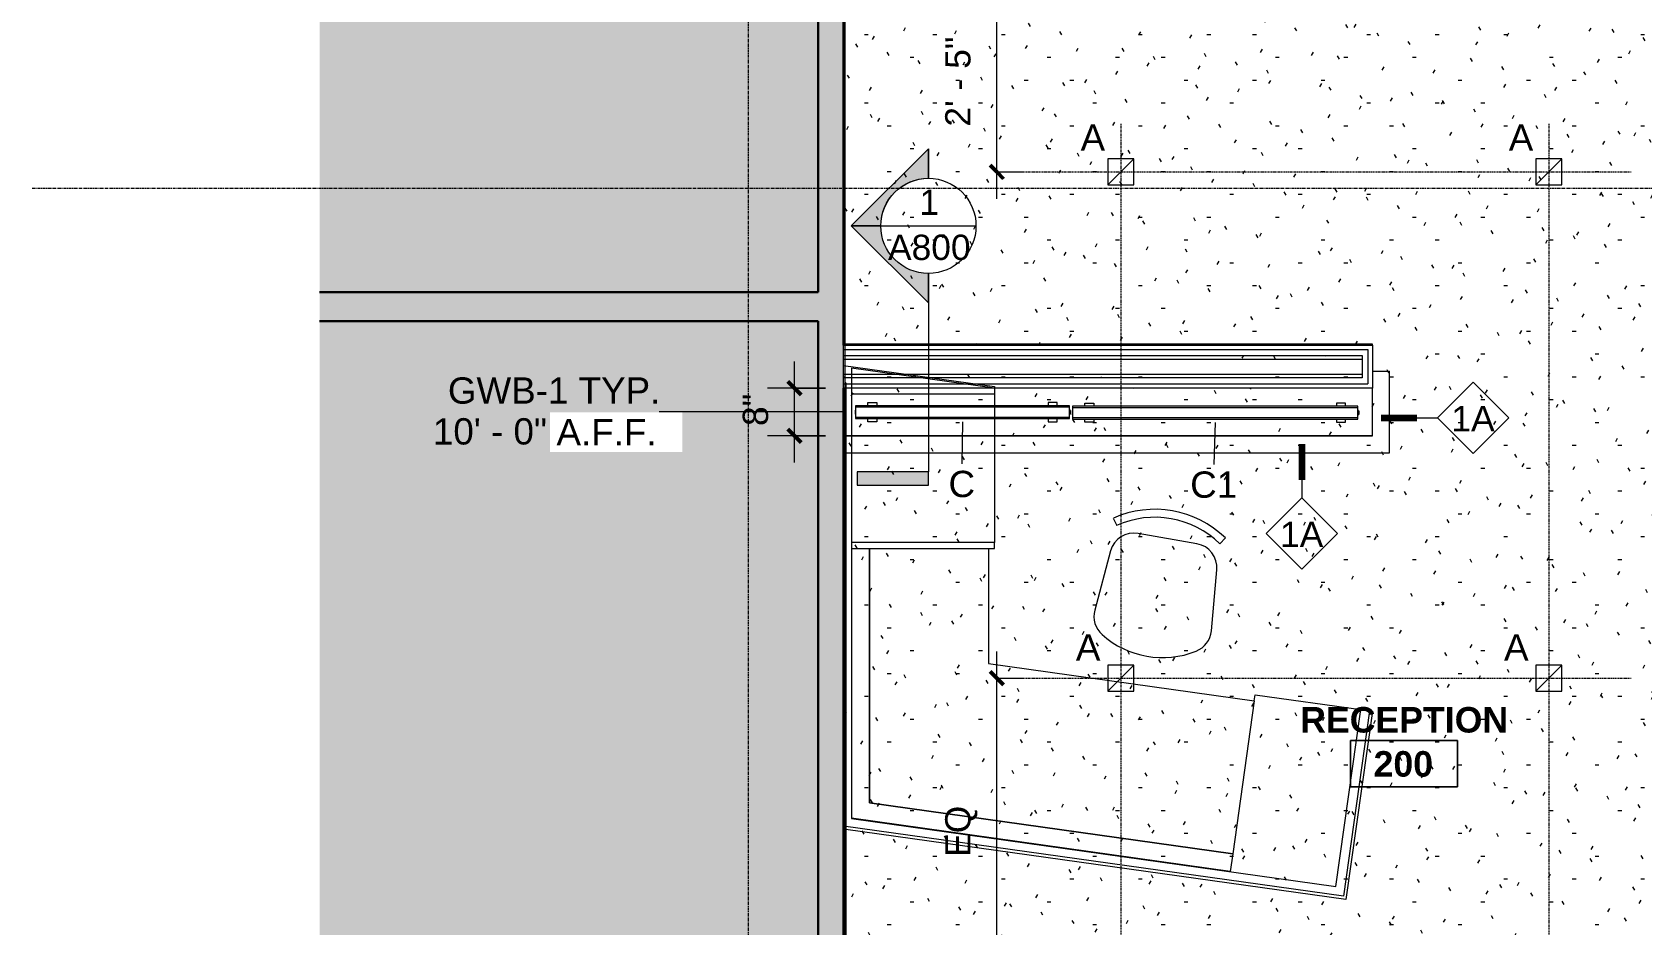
# Model space of a CAD drawing. Header units: inches. Extents: x -601 to 200, y 1022 to 1725.
# Drawn here: x -600.7 to -330.1, y 1340.1 to 1490.3 of the extents above; entities that cross this region are included whole.
import ezdxf

# ---------------------------------------------------------------- set-up
doc = ezdxf.new("R2010")
doc.units = ezdxf.units.IN
doc.header["$MEASUREMENT"] = 0
doc.linetypes.add('Center 1_4_', pattern=[0.53125, 0.25, -0.09375, 0.09375, -0.09375])
doc.linetypes.add('Grid Line 1_2_', pattern=[0.875, 0.5, -0.125, 0.125, -0.125])
for name, color, linetype, lineweight in [('A-ANNO-DIMS', 211, 'Continuous', 9), ('A-ANNO-DIMS-48', 211, 'Continuous', 9), ('A-AREA-IDEN', 2, 'Continuous', 9), ('A-CLNG', 13, 'Continuous', 18), ('A-CLNG-IDEN', 151, 'Continuous', 9), ('A-CLNG-PATT', 13, 'Continuous', 18), ('A-DETL', 90, 'Continuous', 9), ('A-DETL-GENF', 92, 'Continuous', 9), ('A-GENM', 13, 'Continuous', 9), ('A-WALL', 113, 'Continuous', 9), ('A-WALL-IDEN', 211, 'Continuous', 9), ('A-WALL-PATT', 111, 'Continuous', 18), ('E-LITE-EQPM', 33, 'Continuous', 9), ('E-LITE-EQPM-IDEN', 33, 'Continuous', 9), ('G-ANNO-SYMB', 111, 'Continuous', 9), ('I-FURN', 30, 'Continuous', 9), ('I-WALL', 2, 'Continuous', 18), ('Q-CASE', 31, 'Continuous', 9), ('S-GRID', 1, 'Continuous', 9)]:
    doc.layers.add(name, color=color, linetype=linetype, lineweight=lineweight)
doc.styles.add('Arial', font='arial.ttf', dxfattribs={"height": 4.425898})
doc.styles.add('Arial_1', font='arial.ttf', dxfattribs={"height": 0.092206})
doc.styles.add('Swis721 Lt BT', font='swissl.ttf', dxfattribs={"height": 4.257319})
doc.styles.add('Swis721 Lt BT_B', font='', dxfattribs={"height": 4.291988})
doc.styles.get('Swis721 Lt BT_B').set_extended_font_data('Swis721 Lt BT', bold=True)
doc.dimstyles.new('OTJ_-_3_32__Linear__1_2__Tolerance', dxfattribs={"dimscale": 12, "dimtxt": 4.5, "dimasz": 0.1875, "dimexe": 0.375, "dimexo": 0.25, "dimgap": 0.25, "dimtad": 1, "dimdec": 1, "dimrnd": 0.5, "dimzin": 3, "dimdsep": 46, "dimlunit": 4, "dimtxsty": 'Swis721 Lt BT', "dimblk1": 'OBLIQUE', "dimblk2": 'OBLIQUE', "dimsah": 1, "dimcen": 0.09, "dimdle": 0.375, "dimazin": 0, "dimtfac": 1, "dimtdec": 4, "dimtix": 1, "dimtmove": 0, "dimatfit": 3, "dimfxl": 1, "dimtvp": 1, "dimfrac": 2, "dimtolj": 1, "dimtzin": 0, "dimarcsym": 2})
pattern_1 = [(0, (0, 0), (15.36, 3.84), [0.634, -10.886, 0.634, -10.886, -61.44]), (0, (0, 0), (15.36, 3.84), [-23.04, 0.634, -22.406, 0.634, -10.886, -26.88]), (0, (0, 0), (15.36, 3.84), [-57.6, 0.634, -7.046, 0.634, -18.566]), (120, (5.76, 1.92), (-11.005538, 11.38215), [0.634, -10.886, 0.634, -10.886, -61.44]), (120, (5.76, 1.92), (-11.005538, 11.38215), [-23.04, 0.634, -22.406, 0.634, -10.886, -26.88]), (120, (5.76, 1.92), (-11.005538, 11.38215), [-57.6, 0.634, -7.046, 0.634, -18.566]), (240, (7.68, 9.6), (-4.354462, -15.22215), [0.634, -10.886, 0.634, -10.886, -61.44]), (240, (7.68, 9.6), (-4.354462, -15.22215), [-23.04, 0.634, -22.406, 0.634, -10.886, -26.88]), (240, (7.68, 9.6), (-4.354462, -15.22215), [-57.6, 0.634, -7.046, 0.634, -18.566])]

# ---------------------------------------------------------------- blocks, each defined once
blk = doc.blocks.new('F-Chairs - Side 01-3064985-REFLECTED CEILING PLAN 1')
at = {"layer": 'I-FURN'}
for p, q in [((-9.57, -3.52), (-8.8, -4.64)), ((5.02, -5.32), (-5.02, -5.32)), ((8.8, -4.64), (9.57, -3.52)), ((-9.07, -9.03), (-9.96, -19.32)), ((9.96, -19.32), (9.07, -9.03))]:
    blk.add_line(p, q, dxfattribs=at)
for centre, radius, start, end in [((0, -17.51), 16.94, 55.6197, 124.3803), ((0, -17.51), 15.59, 55.6197, 124.3803), ((-5.02, -9.38), 4.06, 90, 175.0303), ((5.02, -9.38), 4.06, 4.9697, 90), ((-5.91, -19.67), 4.06, 175.0303, 238.407), ((5.91, -19.67), 4.06, 301.593, 4.9697), ((0, -10.06), 15.35, 238.407, 301.593)]:
    blk.add_arc(centre, radius, start, end, dxfattribs=at)
blk = doc.blocks.new('Reception Desk - Reception Desk-4692453-REFLECTED CEILING PLAN 1')
at = {"layer": 'Q-CASE'}
for p, q in [((3285.52, 707.13), (3289.97, 738.81)), ((3286.01, 707.06), (3290.4, 738.25)), ((3291.68, 736.61), (3287.5, 706.85)), ((3289.97, 738.81), (3374.1, 726.99)), ((3290.4, 738.25), (3374.47, 726.43)), ((3373.1, 725.17), (3291.68, 736.61)), ((3309.02, 731.1), (3309.43, 734.07)), ((3309.44, 734.12), (3309.43, 734.07)), ((3309.43, 734.07), (3373.1, 725.12)), ((3305.4, 705.35), (3309.02, 731.1)), ((3370.1, 722.51), (3309.02, 731.1)), ((3309.02, 731.1), (3370.1, 722.51)), ((3374.22, 726.97), (3374.47, 726.94)), ((3373.1, 649.38), (3373.1, 725.17)), ((3370.1, 679.72), (3370.1, 722.51)), ((3370.1, 722.51), (3370.1, 679.72)), ((3286.01, 707.06), (3285.52, 707.13)), ((3287.5, 706.85), (3286.01, 707.06)), ((3305.26, 704.35), (3287.5, 706.85)), ((3305.4, 705.35), (3305.26, 704.35)), ((3350.1, 699.07), (3305.4, 705.35)), ((3350.1, 679.72), (3350.1, 699.07)), ((3349.1, 679.72), (3349.1, 678.72)), ((3373.1, 679.72), (3349.1, 679.72)), ((3373.1, 678.72), (3373.1, 679.72)), ((3349.1, 653.76), (3349.1, 678.72)), ((3349.1, 678.72), (3373.1, 678.72)), ((3349.1, 652.76), (3349.1, 653.76)), ((3349.1, 653.76), (3373.1, 653.76)), ((3349.1, 652.5), (3349.1, 652.76)), ((3349.1, 652.76), (3373.1, 649.38)), ((3374.47, 648.94), (3349.1, 652.5))]:
    blk.add_line(p, q, dxfattribs=at)
blk = doc.blocks.new('L-Square Downlight-Recessed - 4_-2957203-REFLECTED CEILING PLAN 1')
at = {"layer": 'E-LITE-EQPM'}
for p, q in [((-2.1875, -2.1875), (-2.1875, 2.1875)), ((-2.1875, 2.1875), (2.1875, 2.1875)), ((-2.1875, 2.1875), (2.1875, -2.1875)), ((2.1875, 2.1875), (2.1875, -2.1875)), ((2.1875, -2.1875), (-2.1875, -2.1875))]:
    blk.add_line(p, q, dxfattribs=at)
blk = doc.blocks.new('Lighting_Fixture-Lumenpulse-Lumencove-2-0-RGB - Refer to Catalog 2-4671906-REFLECTED CEILING PLAN 1')
at = {"layer": 'A-GENM'}
for p, q in [((-20.605, 1.625), (-22.105, 1.625)), ((-22.105, 1.625), (-22.105, 1.078)), ((-20.605, 1.078), (-20.605, 1.625)), ((20.23, 1.078), (20.23, 1.625)), ((20.23, 1.625), (21.73, 1.625)), ((21.73, 1.625), (21.73, 1.078)), ((-22.105, -1.078), (-22.105, -1.625)), ((-22.105, -1.625), (-20.605, -1.625)), ((-20.605, -1.625), (-20.605, -1.078)), ((20.23, -1.625), (20.23, -1.078)), ((21.73, -1.625), (20.23, -1.625)), ((21.73, -1.078), (21.73, -1.625))]:
    blk.add_line(p, q, dxfattribs=at)
at = {"layer": 'E-LITE-EQPM'}
for p, q in [((-24.25, -0.35), (-24.25, 0.35)), ((-24.25, 0.35), (-24.1875, 0.35)), ((-24.1875, -1.078), (-24.1875, 1.078)), ((-24.1875, 1.078), (23.8125, 1.078)), ((-24.1875, -0.828), (-24.1875, 0.828)), ((-24.1875, 0.828), (23.8125, 0.828)), ((-24.1875, 0.35), (-24.1875, -0.35)), ((23.8125, 1.078), (23.8125, -1.078)), ((23.8125, 0.828), (23.8125, -0.828)), ((23.8125, -0.35), (23.8125, 0.35)), ((23.8125, 0.35), (23.9375, 0.35)), ((23.9375, 0.35), (23.9375, 0.271875)), ((23.9375, 0.271875), (24, 0.271875)), ((24, 0.271875), (24, -0.271875)), ((-24.1875, -0.35), (-24.25, -0.35)), ((23.8125, -0.828), (-24.1875, -0.828)), ((23.8125, -1.078), (-24.1875, -1.078)), ((23.9375, -0.35), (23.8125, -0.35)), ((24, -0.271875), (23.9375, -0.271875)), ((23.9375, -0.271875), (23.9375, -0.35))]:
    blk.add_line(p, q, dxfattribs=at)
blk = doc.blocks.new('Lighting_Fixture-Lumenpulse-Lumencove-2-0-RGB - Refer to Catalog-V6-REFLECTED CEILING PLAN 1')
at = {"layer": 'A-GENM'}
for p, q in [((-20.605, 1.625), (-22.105, 1.625)), ((-22.105, 1.625), (-22.105, 1.078)), ((-20.605, 1.078), (-20.605, 1.625)), ((8.23, 1.078), (8.23, 1.625)), ((8.23, 1.625), (9.73, 1.625)), ((9.73, 1.625), (9.73, 1.078)), ((-22.105, -1.078), (-22.105, -1.625)), ((-22.105, -1.625), (-20.605, -1.625)), ((-20.605, -1.625), (-20.605, -1.078)), ((8.23, -1.625), (8.23, -1.078)), ((9.73, -1.625), (8.23, -1.625)), ((9.73, -1.078), (9.73, -1.625))]:
    blk.add_line(p, q, dxfattribs=at)
at = {"layer": 'E-LITE-EQPM'}
for p, q in [((-24.25, -0.35), (-24.25, 0.35)), ((-24.25, 0.35), (-24.1875, 0.35)), ((-24.1875, -1.078), (-24.1875, 1.078)), ((-24.1875, 1.078), (11.8125, 1.078)), ((-24.1875, -0.828), (-24.1875, 0.828)), ((-24.1875, 0.828), (11.8125, 0.828)), ((-24.1875, 0.35), (-24.1875, -0.35)), ((11.8125, 1.078), (11.8125, -1.078)), ((11.8125, 0.828), (11.8125, -0.828)), ((11.8125, -0.35), (11.8125, 0.35)), ((11.8125, 0.35), (11.9375, 0.35)), ((11.9375, 0.35), (11.9375, 0.271875)), ((11.9375, 0.271875), (12, 0.271875)), ((12, 0.271875), (12, -0.271875)), ((-24.1875, -0.35), (-24.25, -0.35)), ((11.8125, -0.828), (-24.1875, -0.828)), ((11.8125, -1.078), (-24.1875, -1.078)), ((11.9375, -0.35), (11.8125, -0.35)), ((12, -0.271875), (11.9375, -0.271875)), ((11.9375, -0.271875), (11.9375, -0.35))]:
    blk.add_line(p, q, dxfattribs=at)
blk = doc.blocks.new('DIMBLOCK1-REFLECTED CEILING PLAN 1')
at = {"layer": 'A-ANNO-DIMS-48'}
for p, q in [((-438.53, 1462.29), (-438.53, 1500.35)), ((-437.12, 1495.85), (-443.03, 1495.85)), ((-438.53, 1495.85), (-437.12, 1495.85)), ((-438.87, 1466.79), (-434.03, 1466.79)), ((-438.53, 1466.79), (-438.87, 1466.79))]:
    blk.add_line(p, q, dxfattribs=at)
at = {"layer": 'A-ANNO-DIMS-48', "lineweight": 50}
for p, q in [((-438.53, 1495.85), (-439.65, 1496.97)), ((-438.53, 1495.85), (-437.4, 1494.72)), ((-438.53, 1466.79), (-439.65, 1467.91)), ((-438.53, 1466.79), (-437.4, 1465.66))]:
    blk.add_line(p, q, dxfattribs=at)
at = {"layer": 'A-ANNO-DIMS-48', "color": 0, "insert": (-447.21, 1474.42), "char_height": 4.257, "width": 16.5429, "attachment_point": 1, "rotation": 90, "line_spacing_factor": 1.00667, "style": 'Swis721 Lt BT'}
blk.add_mtext('2\' - 5"', dxfattribs=at)
blk = doc.blocks.new('_Oblique')
at = {"color": 0, "linetype": 'ByBlock', "lineweight": -2}
blk.add_line((-0.5, -0.5), (0.5, 0.5), dxfattribs=at)
blk = doc.blocks.new('DIMBLOCK3-REFLECTED CEILING PLAN 1')
at = {"layer": 'A-ANNO-DIMS-48'}
for p, q in [((-438.53, 1329.6), (-438.53, 1386.1)), ((-438.87, 1381.6), (-434.03, 1381.6)), ((-438.53, 1381.6), (-438.87, 1381.6)), ((-438.87, 1329.6), (-434.03, 1329.6)), ((-438.53, 1329.6), (-438.87, 1329.6))]:
    blk.add_line(p, q, dxfattribs=at)
at = {"layer": 'A-ANNO-DIMS-48', "lineweight": 50}
for p, q in [((-438.53, 1381.6), (-439.65, 1382.72)), ((-438.53, 1381.6), (-437.4, 1380.47)), ((-438.53, 1329.6), (-439.65, 1330.72)), ((-438.53, 1329.6), (-437.4, 1328.47))]:
    blk.add_line(p, q, dxfattribs=at)
at = {"layer": 'A-ANNO-DIMS-48', "color": 0, "insert": (-447.21, 1351.56), "char_height": 4.257, "width": 9.6857, "attachment_point": 1, "rotation": 90, "line_spacing_factor": 1.00667, "style": 'Swis721 Lt BT'}
blk.add_mtext('EQ', dxfattribs=at)
blk = doc.blocks.new('DIMBLOCK5-REFLECTED CEILING PLAN 1')
at = {"layer": 'A-ANNO-DIMS-48'}
for p, q in [((-472.57, 1417.91), (-472.57, 1434.91)), ((-467.31, 1430.41), (-477.07, 1430.41)), ((-472.57, 1430.41), (-467.31, 1430.41)), ((-467.31, 1422.41), (-477.07, 1422.41)), ((-472.57, 1422.41), (-467.31, 1422.41))]:
    blk.add_line(p, q, dxfattribs=at)
at = {"layer": 'A-ANNO-DIMS-48', "lineweight": 50}
for p, q in [((-472.57, 1430.41), (-473.69, 1431.54)), ((-472.57, 1430.41), (-471.44, 1429.29)), ((-472.57, 1422.41), (-473.69, 1423.54)), ((-472.57, 1422.41), (-471.44, 1421.29))]:
    blk.add_line(p, q, dxfattribs=at)
at = {"layer": 'A-ANNO-DIMS-48', "color": 0, "insert": (-481.25, 1424.05), "char_height": 4.257, "width": 5.6571, "attachment_point": 1, "rotation": 90, "line_spacing_factor": 1.00667, "style": 'Swis721 Lt BT'}
blk.add_mtext('8"', dxfattribs=at)
blk = doc.blocks.new('Wall Tag - 1_4_-62626-REFLECTED CEILING PLAN 1')
at = {"layer": 'A-WALL-IDEN'}
for p, q in [((-0.125, 0), (0, 0.125)), ((0, 0.125), (0.125, 0)), ((-0.125, 0), (0, -0.125)), ((0, -0.125), (0.125, 0))]:
    blk.add_line(p, q, dxfattribs=at)
blk = doc.blocks.new('Ceiling Tag w Height - Ceiling Tag w Height-1373268-REFLECTED CEILING PLAN 1')
at = {"layer": 'A-CLNG-IDEN', "insert": (0.0088, -0.0963), "char_height": 0.09221, "width": 0.417375, "attachment_point": 1, "line_spacing_factor": 0.938532, "style": 'Arial_1', "bg_fill": 3, "box_fill_scale": 1.25, "bg_fill_color": 0, "bg_fill_transparency": 0}
blk.add_mtext('A.F.F.', dxfattribs=at)
blk = doc.blocks.new('OTJ_ Room Tag - Room Name _ Number-360227-REFLECTED CEILING PLAN 1')
at = {"layer": 'A-AREA-IDEN'}
for p, q in [((-0.1881, -0.1636), (-0.1881, -0.0018)), ((-0.1881, -0.0018), (0.1869, -0.0018)), ((0.1869, -0.0018), (-0.1881, -0.0018)), ((-0.1881, -0.0018), (-0.1881, -0.1636)), ((0.1869, -0.0018), (0.1869, -0.1636)), ((0.1869, -0.1636), (0.1869, -0.0018)), ((0.1869, -0.1636), (-0.1881, -0.1636)), ((-0.1881, -0.1636), (0.1869, -0.1636))]:
    blk.add_line(p, q, dxfattribs=at)
blk = doc.blocks.new('Section - 3_32_ x 3_8_-334918-REFLECTED CEILING PLAN 1')
at = {"layer": 'G-ANNO-SYMB'}
blk.add_hatch(color=256, dxfattribs=at).paths.add_polyline_path([(0, 0.2495), (0, 0), (-0.0469, 0), (-0.0469, 0.2495)], flags=0)
for p, q in [((0, 0.2495), (-0.0469, 0.2495)), ((-0.0469, 0.2495), (-0.0469, 0)), ((0, 0), (0, 0.2495)), ((-0.0469, 0), (0, 0))]:
    blk.add_line(p, q, dxfattribs=at)
blk = doc.blocks.new('Section - Section Head - Filled-1367765-REFLECTED CEILING PLAN 1')
at = {"layer": 'G-ANNO-SYMB'}
h = blk.add_hatch(color=256, dxfattribs=at)
edge = h.paths.add_edge_path(flags=0)
edge.add_line((-0.5202, 0), (-0.25, 0.2702))
edge.add_line((-0.25, 0.2702), (-0.25, 0.1667))
edge.add_arc((-0.25, 0), 0.1667, 90, 180)
edge.add_line((-0.4167, 0), (-0.5202, 0))
h = blk.add_hatch(color=256, dxfattribs=at)
edge = h.paths.add_edge_path(flags=0)
edge.add_line((0.0202, 0), (-0.0833, 0))
edge.add_arc((-0.25, 0), 0.1667, 0, 90)
edge.add_line((-0.25, 0.1667), (-0.25, 0.2702))
edge.add_line((-0.25, 0.2702), (0.0202, 0))
for p, q in [((-0.25, 0.2702), (-0.5202, 0)), ((-0.25, 0.2702), (-0.5202, 0)), ((-0.25, 0.2702), (0.0202, 0)), ((-0.25, 0.1667), (-0.25, 0.2702)), ((0.0202, 0), (-0.25, 0.2702)), ((-0.25, 0.2702), (-0.25, 0.1667)), ((-0.5202, 0), (-0.4167, 0)), ((-0.0833, 0), (0.0202, 0)), ((-0.5202, 0), (-0.4167, 0)), ((-0.4167, 0), (-0.5202, 0)), ((0.0202, 0), (-0.0833, 0)), ((-0.0833, 0), (0.0202, 0))]:
    blk.add_line(p, q, dxfattribs=at)
for start, end in [(0, 180), (360, 180), (90, 180), (0, 90), (180, 360)]:
    blk.add_arc((-0.25, 0), 0.1667, start, end, dxfattribs=at)

msp = doc.modelspace()

# ---------------------------------------------------------------- hatches: boundary and pattern name
at = {"layer": 'A-CLNG-PATT'}
h = msp.add_hatch(dxfattribs=at)
h.set_pattern_fill('FP_1', color=256, style=0, pattern_type=2)
h.set_pattern_definition(pattern_1)
h.paths.add_polyline_path([(-379.39, 1216.1), (-302.16, 1216.1), (-302.16, 1495.85), (-464.06, 1495.85), (-464.06, 1437.66), (-375.36, 1437.66), (-375.36, 1422.42), (-464.06, 1422.42), (-464.06, 1326.04), (-463.56, 1326.04), (-463.56, 1290.91), (-427.56, 1290.91), (-427.56, 1289.16), (-463.56, 1289.16), (-463.56, 1288.29), (-464.06, 1288.29), (-464.06, 1216.1)], flags=0)
h.paths.add_polyline_path([(-488.06, 1285.29), (-467.19, 1285.29), (-467.19, 1288.29), (-467.94, 1288.29), (-467.94, 1326.04), (-467.19, 1326.04), (-467.19, 1330.29), (-488.06, 1330.29), (-488.06, 1298.04)], flags=0)
h = msp.add_hatch(dxfattribs=at)
h.set_pattern_fill('FP_1', color=256, style=0, pattern_type=2)
h.set_pattern_definition(pattern_1)
h.paths.add_polyline_path([(-464.06, 1422.42), (-375.36, 1422.42), (-375.36, 1430.41), (-464.06, 1430.41), (-464.06, 1425.56)], flags=0)
h.paths.add_polyline_path([(-423.73, 1424.66), (-423.73, 1425.21), (-425.81, 1425.21), (-425.81, 1425.94), (-425.87, 1425.94), (-425.87, 1426.64), (-425.81, 1426.64), (-425.81, 1427.36), (-423.73, 1427.36), (-423.73, 1427.91), (-422.23, 1427.91), (-422.23, 1427.36), (-381.39, 1427.36), (-381.39, 1427.91), (-379.89, 1427.91), (-379.89, 1427.36), (-377.81, 1427.36), (-377.81, 1426.64), (-377.69, 1426.64), (-377.69, 1426.56), (-377.62, 1426.56), (-377.62, 1426.01), (-377.69, 1426.01), (-377.69, 1425.94), (-377.81, 1425.94), (-377.81, 1425.21), (-379.89, 1425.21), (-379.89, 1424.66), (-381.39, 1424.66), (-381.39, 1425.21), (-422.23, 1425.21), (-422.23, 1424.66), (-422.64, 1424.66)], flags=0)
h.paths.add_polyline_path([(-428.39, 1424.77), (-429.89, 1424.77), (-429.89, 1425.31), (-458.73, 1425.31), (-458.73, 1424.77), (-460.23, 1424.77), (-460.23, 1425.31), (-462.31, 1425.31), (-462.31, 1426.04), (-462.37, 1426.04), (-462.37, 1426.74), (-462.31, 1426.74), (-462.31, 1427.47), (-460.23, 1427.47), (-460.23, 1428.02), (-458.73, 1428.02), (-458.73, 1427.47), (-429.89, 1427.47), (-429.89, 1428.02), (-428.39, 1428.02), (-428.39, 1427.47), (-426.31, 1427.47), (-426.31, 1426.74), (-426.19, 1426.74), (-426.19, 1426.66), (-426.12, 1426.66), (-426.12, 1426.12), (-426.19, 1426.12), (-426.19, 1426.04), (-426.31, 1426.04), (-426.31, 1425.31), (-428.39, 1425.31)], flags=0)
at = {"layer": 'A-DETL-GENF', "transparency": 33554534}
h = msp.add_hatch(color=8, dxfattribs=at)
h.paths.add_polyline_path([(69.94, 1070.65), (69.94, 1100.16), (9.94, 1100.16), (9.94, 1070.65), (53.13, 1070.65)], flags=0)
h.paths.add_polyline_path([(-468.56, 1070.65), (-447.44, 1070.65), (-447.44, 1100.16), (-552.4, 1100.16), (-552.4, 1070.65), (-487.42, 1070.65)], flags=0)
h.paths.add_polyline_path([(-206.38, 1070.65), (5.06, 1070.65), (5.06, 1100.16), (-228.06, 1100.16), (-228.06, 1070.65)], flags=0)
h.paths.add_polyline_path([(-382.56, 1070.65), (-382.56, 1105.04), (-442.56, 1105.04), (-442.56, 1070.65)], flags=0)
h.paths.add_polyline_path([(87.2, 1070.65), (139.64, 1070.65), (139.64, 1100.16), (74.81, 1100.16), (74.81, 1070.65)], flags=0)
h.paths.add_polyline_path([(-296.78, 1070.65), (-233.31, 1070.65), (-233.31, 1099.79), (-377.31, 1099.79), (-377.31, 1070.65), (-302.16, 1070.65)], flags=0)
h.paths.add_polyline_path([(-468.56, 1105.04), (-465.56, 1105.04), (-465.56, 1184.04), (-552.4, 1184.04), (-552.4, 1105.04), (-492.31, 1105.04)], flags=0)
h.paths.add_polyline_path([(53.13, 1105.04), (139.64, 1105.04), (139.64, 1184.04), (129.81, 1184.04), (129.81, 1197.04), (80.81, 1197.04), (80.81, 1184.04), (9.69, 1184.04), (9.69, 1105.04), (39.69, 1105.04)], flags=0)
h.paths.add_polyline_path([(-552.4, 1188.29), (-468.56, 1188.29), (-468.56, 1247.04), (-499.31, 1247.04), (-499.31, 1273.79), (-517.56, 1273.79), (-517.56, 1303.29), (-492.31, 1303.29), (-492.31, 1329.66), (-552.4, 1329.66), (-552.4, 1216.1)], flags=0)
h.paths.add_polyline_path([(134.69, 1188.91), (139.64, 1188.91), (139.64, 1255.04), (134.69, 1255.04), (134.69, 1197.04)], flags=0)
h.paths.add_polyline_path([(75.94, 1188.91), (75.94, 1211.04), (129.81, 1211.04), (129.81, 1255.04), (9.69, 1255.04), (9.69, 1188.91), (74.81, 1188.91)], flags=0)
h.paths.add_polyline_path([(-469.15, 1251.29), (-468.56, 1251.29), (-468.56, 1281.04), (-488.06, 1281.04), (-488.06, 1273.79), (-495.06, 1273.79), (-495.06, 1251.29), (-474.06, 1251.29)], flags=0)
h.paths.add_polyline_path([(41.19, 1259.91), (139.64, 1259.91), (139.64, 1668.29), (39.69, 1668.29), (39.69, 1259.91)], flags=0)
h.paths.add_polyline_path([(-474.06, 1259.99), (-474.87, 1259.99), (-474.87, 1265.78), (-485.75, 1265.78), (-485.75, 1259.99), (-486.56, 1259.99), (-486.56, 1272.09), (-485.75, 1272.09), (-485.75, 1266.29), (-474.87, 1266.29), (-474.87, 1272.09), (-474.06, 1272.09), (-474.06, 1260.74)], flags=0)
h.paths.add_polyline_path([(-468.56, 1334.54), (-468.56, 1441.66), (-552.4, 1441.66), (-552.4, 1334.54), (-488.06, 1334.54)], flags=0)
h.paths.add_polyline_path([(-492.31, 1446.54), (-468.56, 1446.54), (-468.56, 1554.66), (-552.4, 1554.66), (-552.4, 1446.54)], flags=0)
h.paths.add_polyline_path([(-476.37, 1559.54), (-468.56, 1559.54), (-468.56, 1651.04), (-492.31, 1651.04), (-492.31, 1668.29), (-496.31, 1668.29), (-496.31, 1670.29), (-552.4, 1670.29), (-552.4, 1559.54), (-488.06, 1559.54)], flags=0)
h.paths.add_polyline_path([(-468.56, 1655.29), (-468.56, 1668.29), (-488.06, 1668.29), (-488.06, 1655.29), (-469.62, 1655.29)], flags=0)
h.paths.add_polyline_path([(-475.66, 1656.99), (-475.89, 1656.99), (-475.89, 1661.83), (-484.73, 1661.83), (-484.73, 1656.99), (-485.41, 1656.99), (-485.41, 1667.09), (-484.73, 1667.09), (-484.73, 1662.25), (-475.89, 1662.25), (-475.89, 1667.09), (-475.21, 1667.09), (-475.21, 1656.99)], flags=0)
at = {"layer": 'A-WALL-PATT', "lineweight": 9}
for points in [[(-464.31, 1334.54), (-464.31, 1679.79), (-468.56, 1679.79), (-468.56, 1334.54), (-464.34, 1334.54)], [(-468.56, 1441.66), (-468.56, 1446.54), (-552.4, 1446.54), (-552.4, 1441.66)]]:
    msp.add_hatch(color=7, dxfattribs=at).paths.add_polyline_path(points, flags=0)
h = msp.add_hatch(dxfattribs=at)
h.set_pattern_fill('FP_1', color=256, style=0, pattern_type=2)
h.set_pattern_definition(pattern_1)
h.paths.add_polyline_path([(-379.39, 1435.29), (-377.11, 1435.29), (-377.11, 1435.91), (-464.31, 1435.91), (-464.31, 1435.29), (-381.98, 1435.29)], flags=0)
h = msp.add_hatch(dxfattribs=at)
h.set_pattern_fill('FP_1', color=256, style=0, pattern_type=2)
h.set_pattern_definition(pattern_1)
h.paths.add_polyline_path([(-377.11, 1432.16), (-377.11, 1432.79), (-464.31, 1432.79), (-464.31, 1432.16), (-377.73, 1432.16)], flags=0)

# ---------------------------------------------------------------- linework, layer by layer
at = {"layer": 'A-CLNG'}
for p, q in [((-375.36, 1422.42), (-375.36, 1430.41)), ((-464.06, 1422.42), (-375.36, 1422.42))]:
    msp.add_line(p, q, dxfattribs=at)
at = {"layer": 'A-CLNG-IDEN'}
msp.add_line((-464.31, 1426.41), (-495.31, 1426.41), dxfattribs=at)
at = {"layer": 'A-DETL', "linetype": 'Center 1_4_', "lineweight": 18}
for p, q in [((-417.69, 1474.91), (-417.69, 1259.91)), ((-345.69, 1474.91), (-345.69, 1259.91)), ((-435.87, 1466.79), (-331.87, 1466.79)), ((-435.87, 1381.6), (-331.87, 1381.6))]:
    msp.add_line(p, q, dxfattribs=at)
at = {"layer": 'A-WALL', "color": 55, "lineweight": 30}
for p, q in [((-552.4, 1446.54), (-468.56, 1446.54)), ((-468.56, 1441.66), (-552.4, 1441.66))]:
    msp.add_line(p, q, dxfattribs=at)
at = {"layer": 'A-WALL'}
for p, q in [((-375.36, 1437.79), (-464.31, 1437.79)), ((-375.36, 1437.66), (-375.36, 1437.79)), ((-463.94, 1431.29), (-464.06, 1431.29)), ((-463.94, 1431.29), (-463.94, 1188.29))]:
    msp.add_line(p, q, dxfattribs=at)
at = {"layer": 'A-WALL', "lineweight": 18}
for p, q in [((-464.31, 1430.41), (-464.31, 1437.66)), ((-464.31, 1436.91), (-376.11, 1436.91)), ((-464.31, 1435.91), (-377.11, 1435.91)), ((-464.31, 1435.29), (-377.11, 1435.29)), ((-376.11, 1436.91), (-376.11, 1431.16)), ((-464.31, 1432.79), (-377.11, 1432.79)), ((-464.31, 1431.16), (-376.11, 1431.16))]:
    msp.add_line(p, q, dxfattribs=at)
at = {"layer": 'A-WALL-IDEN', "lineweight": 90}
for p, q in [((-373.92, 1425.43), (-367.92, 1425.43)), ((-387.25, 1420.97), (-387.25, 1414.97))]:
    msp.add_line(p, q, dxfattribs=at)
at = {"layer": 'A-WALL-IDEN'}
for p, q in [((-373.92, 1425.43), (-364.43, 1425.43)), ((-387.25, 1420.97), (-387.25, 1411.95))]:
    msp.add_line(p, q, dxfattribs=at)
at = {"layer": 'E-LITE-EQPM-IDEN'}
for p, q in [((-444.31, 1424.77), (-444.42, 1417.69)), ((-401.81, 1424.66), (-402.06, 1417.58))]:
    msp.add_line(p, q, dxfattribs=at)
at = {"layer": 'G-ANNO-SYMB'}
for p, q in [((-458.03, 1457.72), (-442.03, 1457.72)), ((-450.03, 1445.72), (-450.03, 1416.34))]:
    msp.add_line(p, q, dxfattribs=at)
at = {"layer": 'I-WALL', "color": 55, "lineweight": 30}
for p, q in [((-468.56, 1446.54), (-468.56, 1554.66)), ((-464.31, 1495.85), (-464.31, 1437.66)), ((-468.56, 1334.54), (-468.56, 1441.66)), ((-464.31, 1430.41), (-464.31, 1330.29))]:
    msp.add_line(p, q, dxfattribs=at)
at = {"layer": 'I-WALL'}
for p, q in [((-464.06, 1495.85), (-464.06, 1325.66)), ((-464.31, 1437.66), (-375.36, 1437.66)), ((-375.36, 1437.66), (-375.36, 1430.41)), ((-377.11, 1435.91), (-377.11, 1432.16)), ((-377.11, 1432.16), (-464.31, 1432.16)), ((-375.36, 1430.41), (-464.31, 1430.41))]:
    msp.add_line(p, q, dxfattribs=at)
at = {"layer": 'I-WALL', "lineweight": 9}
for p, q in [((-375.36, 1433.29), (-372.48, 1433.29)), ((-372.48, 1419.54), (-372.48, 1433.29)), ((-375.36, 1422.41), (-464.06, 1422.41)), ((-375.36, 1422.42), (-375.36, 1422.41)), ((-464.06, 1419.54), (-372.48, 1419.54))]:
    msp.add_line(p, q, dxfattribs=at)
at = {"layer": 'S-GRID', "linetype": 'Grid Line 1_2_'}
for p, q in [((-480.31, 1022.28), (-480.31, 1712.92)), ((-600.74, 1464.04), (187.99, 1464.04))]:
    msp.add_line(p, q, dxfattribs=at)

# ---------------------------------------------------------------- block references
at = {"layer": 'A-AREA-IDEN', "xscale": 47.99999999999997, "yscale": 47.99999999999997, "zscale": 47.99999999999997}
msp.add_blockref('OTJ_ Room Tag - Room Name _ Number-360227-REFLECTED CEILING PLAN 1', (-370.03, 1371.19), dxfattribs=at)
at = {"layer": 'A-WALL-IDEN', "xscale": 47.99999999999997, "yscale": 47.99999999999997, "zscale": 47.99999999999997}
for p in [(-358.43, 1425.43), (-387.25, 1405.95)]:
    msp.add_blockref('Wall Tag - 1_4_-62626-REFLECTED CEILING PLAN 1', p, dxfattribs=at)
at = {"layer": 'E-LITE-EQPM', "extrusion": (0, 0, -1), "rotation": 180}
for name, p in [('L-Square Downlight-Recessed - 4_-2957203-REFLECTED CEILING PLAN 1', (417.69, 1466.79)), ('L-Square Downlight-Recessed - 4_-2957203-REFLECTED CEILING PLAN 1', (345.69, 1466.79)), ('Lighting_Fixture-Lumenpulse-Lumencove-2-0-RGB - Refer to Catalog-V6-REFLECTED CEILING PLAN 1', (438.12, 1426.39)), ('Lighting_Fixture-Lumenpulse-Lumencove-2-0-RGB - Refer to Catalog 2-4671906-REFLECTED CEILING PLAN 1', (401.62, 1426.29)), ('L-Square Downlight-Recessed - 4_-2957203-REFLECTED CEILING PLAN 1', (417.69, 1381.6)), ('L-Square Downlight-Recessed - 4_-2957203-REFLECTED CEILING PLAN 1', (345.69, 1381.6))]:
    msp.add_blockref(name, p, dxfattribs=at)
at = {"layer": 'G-ANNO-SYMB', "extrusion": (0, 0, -1), "xscale": 47.99999999999997, "yscale": 47.99999999999997, "zscale": 47.99999999999997, "rotation": 270.0000000000003}
msp.add_blockref('Section - Section Head - Filled-1367765-REFLECTED CEILING PLAN 1', (450.03, 1445.72), dxfattribs=at)
at = {"layer": 'G-ANNO-SYMB', "xscale": 47.99999999999997, "yscale": 47.99999999999997, "zscale": 47.99999999999997, "rotation": 89.99999999999947}
msp.add_blockref('Section - 3_32_ x 3_8_-334918-REFLECTED CEILING PLAN 1', (-450.03, 1416.34), dxfattribs=at)
at = {"layer": 'I-FURN', "rotation": 349.9999999999997}
msp.add_blockref('F-Chairs - Side 01-3064985-REFLECTED CEILING PLAN 1', (-408.9, 1410.34), dxfattribs=at)
at = {"layer": 'Q-CASE', "rotation": 180}
msp.add_blockref('Reception Desk - Reception Desk-4692453-REFLECTED CEILING PLAN 1', (2910.16, 2083.17), dxfattribs=at)

# ---------------------------------------------------------------- texts
at = {"layer": 'A-AREA-IDEN', "char_height": 4.292, "attachment_point": 2, "line_spacing_factor": 0.998538, "style": 'Swis721 Lt BT_B'}
for s, insert, width in [('RECEPTION', (-370.03, 1376.76), 38.88), ('200', (-370.17, 1369.34), 11.502)]:
    msp.add_mtext(s, dxfattribs=dict(at, insert=insert, width=width))
at = {"layer": 'A-CLNG-IDEN', "insert": (-512.97, 1432.23), "char_height": 4.426, "width": 42.39, "attachment_point": 2, "line_spacing_factor": 0.938532, "style": 'Arial'}
msp.add_mtext('GWB-1 TYP.', dxfattribs=at)
at = {"layer": 'A-WALL-IDEN', "char_height": 4.257, "width": 8.154, "attachment_point": 2, "line_spacing_factor": 1.00667, "style": 'Swis721 Lt BT'}
for insert in [(-358.45, 1427.42), (-387.26, 1407.94)]:
    msp.add_mtext('1A', dxfattribs=dict(at, insert=insert))
at = {"layer": 'E-LITE-EQPM-IDEN', "attachment_point": 2, "line_spacing_factor": 0.938532, "style": 'Arial'}
for s, insert, char_height, width in [('A', (-422.38, 1474.79), 4.43, 4.914), ('A', (-350.38, 1474.79), 4.43, 4.914), ('C', (-444.42, 1416.51), 4.43, 5.292), ('C1', (-402.06, 1416.4), 4.426, 9.396), ('A', (-423.17, 1389.02), 4.43, 4.914), ('A', (-351.17, 1389.02), 4.43, 4.914)]:
    msp.add_mtext(s, dxfattribs=dict(at, insert=insert, char_height=char_height, width=width))
at = {"layer": 'G-ANNO-SYMB', "attachment_point": 2, "line_spacing_factor": 1.00667, "style": 'Swis721 Lt BT'}
for s, insert, char_height, width in [('1', (-449.88, 1463.83), 4.26, 3.78), ('A800', (-449.88, 1456.24), 4.257, 15.714)]:
    msp.add_mtext(s, dxfattribs=dict(at, insert=insert, char_height=char_height, width=width))

# ---------------------------------------------------------------- dimensions: what is measured, and where the dimension line sits
at = {"layer": 'A-ANNO-DIMS'}
for base, p1, p2, override, picture, middle in [((-438.53, 1495.85), (-435.87, 1466.79), (-440.12, 1495.85), {"dimpost": '<>', "dimfxl": 29.370499}, 'DIMBLOCK1-REFLECTED CEILING PLAN 1', (-443.71, 1481.32)), ((-472.57, 1430.41), (-464.31, 1422.41), (-464.31, 1430.41), {"dimpost": '<>', "dimfxl": 8}, 'DIMBLOCK5-REFLECTED CEILING PLAN 1', (-477.75, 1426.41))]:
    dim = msp.add_linear_dim(base=base, p1=p1, p2=p2, angle=90, dimstyle='OTJ_-_3_32__Linear__1_2__Tolerance', override=override, dxfattribs=at)
    dim.commit()
    dim.dimension.update_dxf_attribs({"geometry": picture, "text_midpoint": middle})
dim = msp.add_linear_dim(base=(-438.53, 1381.6), p1=(-435.87, 1329.6), p2=(-435.87, 1381.6), angle=90, text='EQ', dimstyle='OTJ_-_3_32__Linear__1_2__Tolerance', override={"dimpost": '<>', "dimfxl": 52}, dxfattribs=at)
dim.commit()
dim.dimension.update_dxf_attribs({"geometry": 'DIMBLOCK3-REFLECTED CEILING PLAN 1', "text_midpoint": (-443.87, 1355.6)})

# ---------------------------------------------------------------- next in the draw order: block references
at = {"layer": 'A-CLNG-IDEN', "xscale": 47.99999999999997, "yscale": 47.99999999999997, "zscale": 47.99999999999997}
msp.add_blockref('Ceiling Tag w Height - Ceiling Tag w Height-1373268-REFLECTED CEILING PLAN 1', (-512.99, 1429.85), dxfattribs=at)

# ---------------------------------------------------------------- next in the draw order: texts
at = {"layer": 'A-CLNG-IDEN', "insert": (-514.17, 1425.36), "char_height": 4.426, "width": 22.842, "attachment_point": 3, "line_spacing_factor": 0.938532, "style": 'Arial'}
msp.add_mtext('10\' - 0"', dxfattribs=at)

doc.saveas('drawing.dxf')
